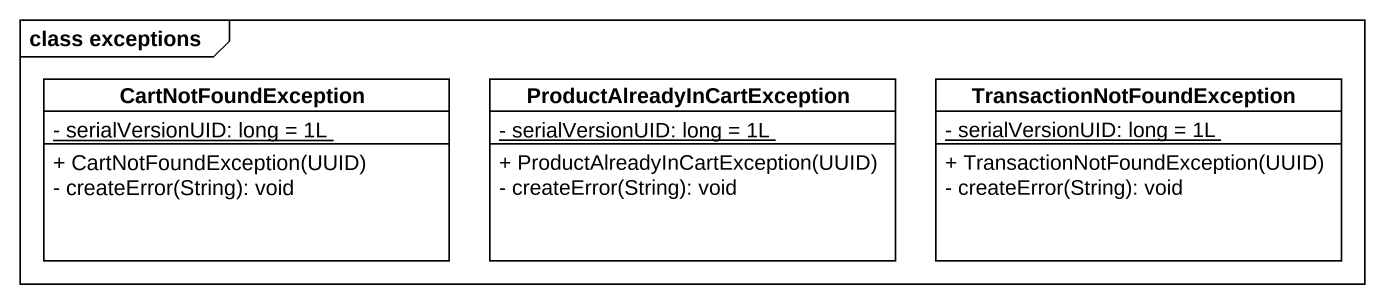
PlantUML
@startuml
mainframe class exceptions
hide circle
hide empty members
skinparam classAttributeIconSize 0
class CartNotFoundException {
  {static} - serialVersionUID: long = 1L
  + CartNotFoundException(UUID)
  - createError(String): void
}
class "ProductAlreadyInCartException" as ProductAlreadyInCartExceptio {
  {static} - serialVersionUID: long = 1L
  + ProductAlreadyInCartException(UUID)
  - createError(String): void
}
class TransactionNotFoundException {
  {static} - serialVersionUID: long = 1L
  + TransactionNotFoundException(UUID)
  - createError(String): void
}
@enduml
